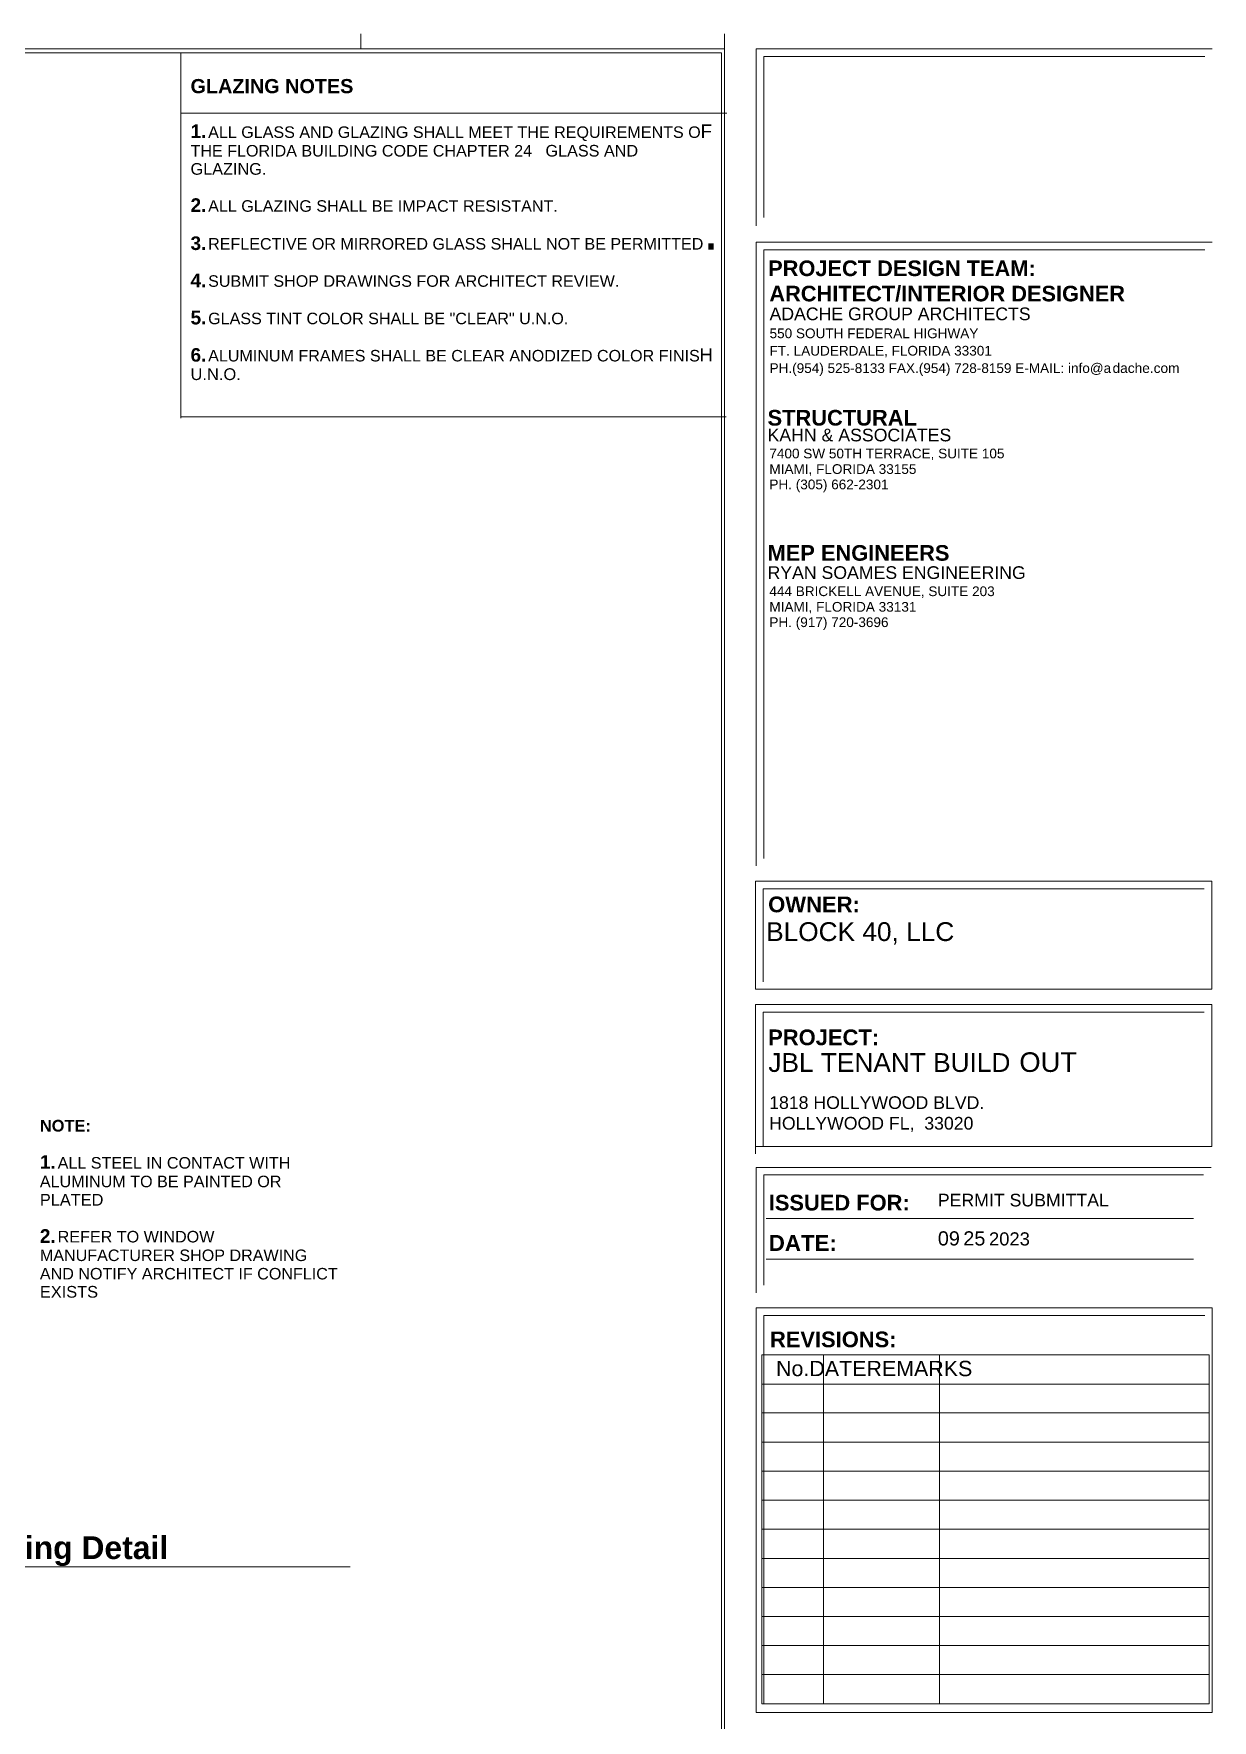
# Model space of a CAD drawing. Header units: inches. Extents: x -6061 to 13621, y -296 to 7483.
# Drawn here: x 928 to 1394, y 2928 to 3596 of the extents above; entities that cross this region are included whole.
import ezdxf

# ---------------------------------------------------------------- set-up
doc = ezdxf.new("R2010")
doc.units = ezdxf.units.IN
doc.header["$MEASUREMENT"] = 0
doc.layers.get('0').update_dxf_attribs({"linetype": 'CONTINUOUS'})
doc.styles.add('Arial$001H0', font='arial.ttf')
doc.styles.add('Arial$101H0', font='arialbd.ttf')

msp = doc.modelspace()

# ---------------------------------------------------------------- linework, layer by layer
at = {"color": 8, "linetype": 'Continuous', "lineweight": 9, "true_color": 0x7f7f7f}
for p, q in [((1057.30836, 3589.79247), (1057.30836, 3595.79926)), ((1201.31108, 3589.79247), (1201.31108, 3595.79926)), ((-245.36358, 3589.79247), (1201.31108, 3589.79247)), ((1213.88529, 3513.30605), (1394.48936, 3513.30605)), ((1213.88529, 3266.30695), (1213.88529, 3513.30605)), ((1213.64502, 3260.30017), (1394.24909, 3260.30017)), ((1213.64502, 3217.53184), (1213.64502, 3260.30017)), ((1394.24909, 3260.30017), (1394.24909, 3217.53184)), ((1394.24909, 3217.53184), (1213.64502, 3217.53184)), ((1213.64502, 3211.52505), (1394.24909, 3211.52505)), ((1213.64502, 3155.22143), (1213.64502, 3211.52505)), ((1394.24909, 3211.52505), (1394.24909, 3155.22143)), ((1394.24909, 3155.22143), (1213.64502, 3155.22143)), ((1213.88529, 3146.97211), (1394.00882, 3146.97211)), ((1213.88529, 3097.316), (1213.88529, 3146.97211)), ((1217.88981, 3126.70922), (1387.04094, 3126.70922)), ((1217.88981, 3110.69112), (1387.04094, 3110.69112)), ((1213.88529, 3091.30922), (1394.48936, 3091.30922)), ((1213.88529, 2967.08885), (1213.88529, 3091.30922)), ((1394.48936, 3091.30922), (1394.48936, 2967.08885))]:
    msp.add_line(p, q, dxfattribs=at)
at = {"color": 7, "linetype": 'Continuous', "lineweight": 9, "true_color": 0x000007}
for p, q in [((1201.31108, 3589.79247), (-239.35679, 3589.79247)), ((-237.75498, 3588.19066), (1200.10972, 3588.19066)), ((1200.10972, 3588.19066), (1200.10972, 2487.58704)), ((1201.31108, 2485.98523), (1201.31108, 3589.79247)), ((1394.48936, 3589.79247), (1213.88529, 3589.79247)), ((1213.88529, 3589.79247), (1213.88529, 3519.79338)), ((1216.84864, 3522.997), (1216.84864, 3586.82913)), ((1216.84864, 3586.82913), (1391.52601, 3586.82913)), ((1394.48936, 3513.30605), (1213.88529, 3513.30605)), ((1213.88529, 3513.30605), (1213.88529, 3266.30695)), ((1216.84864, 3269.2703), (1216.84864, 3510.26261)), ((1216.84864, 3510.26261), (1391.52601, 3510.26261)), ((1202.03189, 3444.10786), (985.86764, 3444.10786)), ((1394.24909, 3260.30017), (1213.64502, 3260.30017)), ((1213.64502, 3260.30017), (1213.64502, 3217.53184)), ((1394.24909, 3217.53184), (1394.24909, 3260.30017)), ((1216.60836, 3257.25673), (1391.28574, 3257.25673)), ((1216.60836, 3220.49519), (1216.60836, 3257.25673)), ((1213.64502, 3217.53184), (1394.24909, 3217.53184)), ((1394.24909, 3211.52505), (1213.64502, 3211.52505)), ((1213.64502, 3211.52505), (1213.64502, 3152.33817)), ((1216.60836, 3155.22143), (1216.60836, 3208.48161)), ((1216.60836, 3208.48161), (1391.28574, 3208.48161)), ((1391.28574, 3155.22143), (1216.60836, 3155.22143)), ((1394.00882, 3146.97211), (1213.88529, 3146.97211)), ((1213.88529, 3146.97211), (1213.88529, 3097.316)), ((1216.84864, 3100.35944), (1216.84864, 3144.00876)), ((1216.84864, 3144.00876), (1391.04547, 3144.00876)), ((1394.48936, 3091.30922), (1213.88529, 3091.30922)), ((1213.88529, 3091.30922), (1213.88529, 2931.12822)), ((1216.84864, 2934.6522), (1216.84864, 3088.34587)), ((1216.84864, 3088.34587), (1391.52601, 3088.34587)), ((1394.48936, 2931.12822), (1394.48936, 3091.30922)), ((1240.55542, 3072.72822), (1216.04773, 3072.72822)), ((1216.04773, 3072.72822), (1216.04773, 3061.19519)), ((1286.52737, 3072.72822), (1240.55542, 3072.72822)), ((1240.55542, 3072.72822), (1240.55542, 3061.19519)), ((1393.288, 3072.72822), (1286.52737, 3072.72822)), ((1286.52737, 3072.72822), (1286.52737, 3061.19519)), ((1393.288, 3072.72822), (1393.288, 3061.19519)), ((1393.288, 3061.19519), (1216.04773, 3061.19519)), ((1216.04773, 3061.19519), (1216.04773, 2934.6522)), ((1240.55542, 3061.19519), (1240.55542, 2934.6522)), ((1286.52737, 3061.19519), (1286.52737, 2934.6522)), ((1393.288, 3061.19519), (1393.288, 2934.6522)), ((1393.288, 3049.74225), (1216.04773, 3049.74225)), ((1393.288, 3038.20922), (1216.04773, 3038.20922)), ((1393.288, 3026.67618), (1216.04773, 3026.67618)), ((1393.288, 3015.22324), (1216.04773, 3015.22324)), ((1393.288, 3003.69021), (1216.04773, 3003.69021)), ((1393.288, 2992.15718), (1216.04773, 2992.15718)), ((746.31696, 2988.87347), (1053.14366, 2988.87347)), ((1393.288, 2980.70424), (1216.04773, 2980.70424)), ((1393.288, 2969.17121), (1216.04773, 2969.17121)), ((1393.288, 2957.63817), (1216.04773, 2957.63817)), ((1393.288, 2946.18523), (1216.04773, 2946.18523)), ((1393.288, 2934.6522), (1216.04773, 2934.6522)), ((1391.52601, 2934.6522), (1216.84864, 2934.6522)), ((1213.88529, 2931.12822), (1394.48936, 2931.12822))]:
    msp.add_line(p, q, dxfattribs=at)
at = {"color": 7, "linetype": 'Continuous', "lineweight": 18, "true_color": 0x000007}
for p, q in [((986.02782, 3588.35084), (986.02782, 3443.62732)), ((986.02782, 3564.3237), (1202.19208, 3564.3237))]:
    msp.add_line(p, q, dxfattribs=at)

# ---------------------------------------------------------------- texts
at = {"color": 7, "true_color": 0x000007}
for s, height, style, p in [('GLAZING NOTES', 5.6148635, 'Arial$101H0', (989.87166, 3572.25222)), ('1.', 5.398196, 'Arial$101H0', (989.87166, 3554.47213)), ('ALL GLASS AND GLAZING SHALL MEET THE REQUIREMENTS O', 4.5607034, 'Arial$001H0', (996.83957, 3554.55222)), ('F ', 5.349546, 'Arial$001H0', (1191.8629, 3554.55222)), ('THE FLORIDA BUILDING CODE CHAPTER 24 ', 4.561985, 'Arial$001H0', (989.87166, 3547.18395)), ('GLASS AND ', 4.587762, 'Arial$001H0', (1130.43041, 3547.18395)), ('GLAZING.', 4.606416, 'Arial$001H0', (989.87166, 3539.97578)), ('2.', 5.398196, 'Arial$101H0', (989.87166, 3525.23916)), ('ALL GLAZING SHALL BE IMPACT RESISTANT.', 4.5621058, 'Arial$001H0', (996.83957, 3525.31925)), ('3.', 5.359851, 'Arial$101H0', (989.87166, 3510.18211)), ('REFLECTIVE OR MIRRORED GLASS SHALL NOT BE PERMITTED', 4.5607296, 'Arial$001H0', (996.83957, 3510.34229)), ('.', 16.05177, 'Arial$001H0', (1192.8212, 3510.34229)), ('PROJECT DESIGN TEAM:', 6.1769728, 'Arial$101H0', (1218.6101, 3499.85045)), ('4.', 5.398196, 'Arial$101H0', (989.87166, 3495.4455)), ('SUBMIT SHOP DRAWINGS FOR ARCHITECT REVIEW.', 4.5612923, 'Arial$001H0', (996.83957, 3495.60567)), ('ARCHITECT/INTERIOR DESIGNER', 6.1726726, 'Arial$101H0', (1219.09064, 3489.83915)), ('5.', 5.398196, 'Arial$101H0', (989.87166, 3480.7088)), ('ADACHE GROUP ARCHITECTS', 5.0079394, 'Arial$001H0', (1219.16395, 3482.39071)), ('GLASS TINT COLOR SHALL BE "CLEAR" U.N.O.', 4.5619616, 'Arial$001H0', (996.83957, 3480.78888)), ('550 SOUTH FEDERAL HIGHWAY', 3.8457766, 'Arial$001H0', (1219.17063, 3475.2627)), ('FT. LAUDERDALE, FLORIDA 33301', 3.8440785, 'Arial$001H0', (1219.17063, 3468.37492)), ('6.', 5.359851, 'Arial$101H0', (989.87166, 3465.97218)), ('ALUMINUM FRAMES SHALL BE CLEAR ANODIZED COLOR FINIS', 4.5607617, 'Arial$001H0', (996.83957, 3466.05227)), ('H ', 5.246252, 'Arial$001H0', (1191.38276, 3466.05227)), ('PH.(954) 525-8133 FAX.(954) 728-8159 E-MAIL: info@a', 3.8435024, 'Arial$001H0', (1219.17063, 3461.48714)), ('dache.com', 3.879916, 'Arial$001H0', (1355.00393, 3461.48714)), ('U.N.O.', 4.664056, 'Arial$001H0', (989.87166, 3458.68392)), ('STRUCTURAL', 6.196163, 'Arial$101H0', (1218.36975, 3440.6636)), ('KAHN & ASSOCIATES', 5.013181, 'Arial$001H0', (1218.36975, 3434.41652)), ('7400 SW 50TH TERRACE, SUITE 105', 3.8440382, 'Arial$001H0', (1219.09062, 3427.68895)), ('MIAMI, FLORIDA 33155', 3.8468912, 'Arial$001H0', (1219.09062, 3421.52198)), ('PH. (305) 662-2301', 3.8463291, 'Arial$001H0', (1219.09062, 3415.43511)), ('MEP ENGINEERS', 6.1872576, 'Arial$101H0', (1218.36975, 3387.16319)), ('RYAN SOAMES ENGINEERING', 5.008332, 'Arial$001H0', (1218.36975, 3379.95502)), ('444 BRICKELL AVENUE, SUITE 203', 3.8439808, 'Arial$001H0', (1219.09062, 3373.14736)), ('MIAMI, FLORIDA 33131', 3.8468912, 'Arial$001H0', (1219.09062, 3366.98039)), ('PH. (917) 720-3696', 3.8463291, 'Arial$001H0', (1219.09062, 3360.89352)), ('OWNER:', 6.245979, 'Arial$101H0', (1218.6101, 3247.966)), ('BLOCK 40, LLC', 7.4386729, 'Arial$001H0', (1217.80906, 3236.59305)), ('PROJECT:', 6.221203, 'Arial$101H0', (1218.6101, 3195.3465)), ('JBL TENANT BUILD', 7.4401805, 'Arial$001H0', (1218.6901, 3184.77459)), ('OUT', 7.752663, 'Arial$001H0', (1318.08248, 3184.77459)), ('1818 HOLLYWOOD BLVD.', 5.0115673, 'Arial$001H0', (1219.01045, 3170.11798)), ('NOTE: ', 4.64678, 'Arial$101H0', (930.20425, 3161.14788)), ('HOLLYWOOD FL,  33020', 5.0089596, 'Arial$001H0', (1219.01045, 3161.94875)), ('1.', 5.399636, 'Arial$101H0', (930.20425, 3146.41118)), ('ALL STEEL IN CONTACT WITH ', 4.5661795, 'Arial$001H0', (937.25225, 3146.49127)), ('ALUMINUM TO BE PAINTED OR ', 4.5655677, 'Arial$001H0', (930.20425, 3139.123)), ('PLATED', 4.63119, 'Arial$001H0', (930.20425, 3131.83474)), ('ISSUED FOR:', 6.2010253, 'Arial$101H0', (1218.85037, 3129.91265)), ('PERMIT SUBMITTAL', 5.015384, 'Arial$001H0', (1285.80595, 3131.51439)), ('2.', 5.399636, 'Arial$101H0', (930.20425, 3117.09812)), ('REFER TO WINDOW ', 4.5717117, 'Arial$001H0', (937.25225, 3117.2583)), ('DATE:', 6.319214, 'Arial$101H0', (1218.85037, 3113.89456)), ('09', 5.617563, 'Arial$001H0', (1285.80595, 3116.05691)), ('25', 5.617563, 'Arial$001H0', (1295.89727, 3116.05691)), ('2023', 5.210575, 'Arial$001H0', (1306.06891, 3116.05691)), ('MANUFACTURER SHOP DRAWING ', 4.5642502, 'Arial$001H0', (930.20425, 3109.88995)), ('AND NOTIFY ARCHITECT IF CONFLICT ', 4.5640867, 'Arial$001H0', (930.20425, 3102.60173)), ('EXISTS', 4.638437, 'Arial$001H0', (930.20425, 3095.3936)), ('REVISIONS:', 6.209038, 'Arial$101H0', (1219.33084, 3075.77146)), ('No.DATEREMARKS', 6.0695232, 'Arial$001H0', (1221.73358, 3064.3185)), ('Storefront Lateral Bracing Detail', 9.0273159, 'Arial$101H0', (786.92243, 2991.91672))]:
    msp.add_text(s, height=height, dxfattribs=dict(at, style=style)).set_placement(p)

doc.saveas('drawing.dxf')
